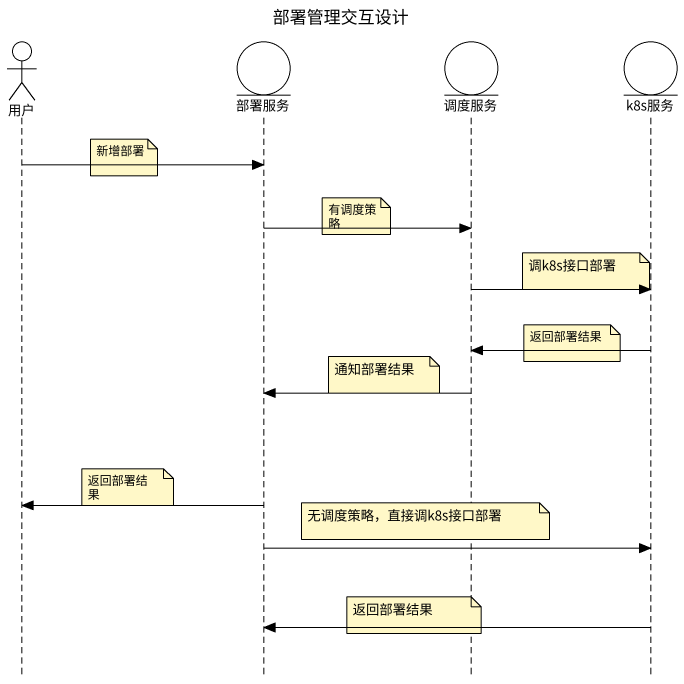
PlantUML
@startuml
title 部署管理交互设计
hide footbox
actor 用户
entity 部署服务
entity 调度服务
entity k8s服务

note right of 用户 : 新增部署
用户 -> 部署服务
note right of 部署服务 : 有调度策略
部署服务 -> 调度服务
note left of k8s服务 : 调k8s接口部署
调度服务 -> k8s服务
note left of k8s服务 : 返回部署结果
k8s服务 -> 调度服务
note left of 调度服务 : 通知部署结果
调度服务 -> 部署服务
note right of 用户 : 返回部署结果
部署服务 -> 用户
note over 调度服务 : 无调度策略，直接调k8s接口部署
部署服务 -> k8s服务
note over 调度服务 : 返回部署结果
k8s服务 -> 部署服务
@enduml
